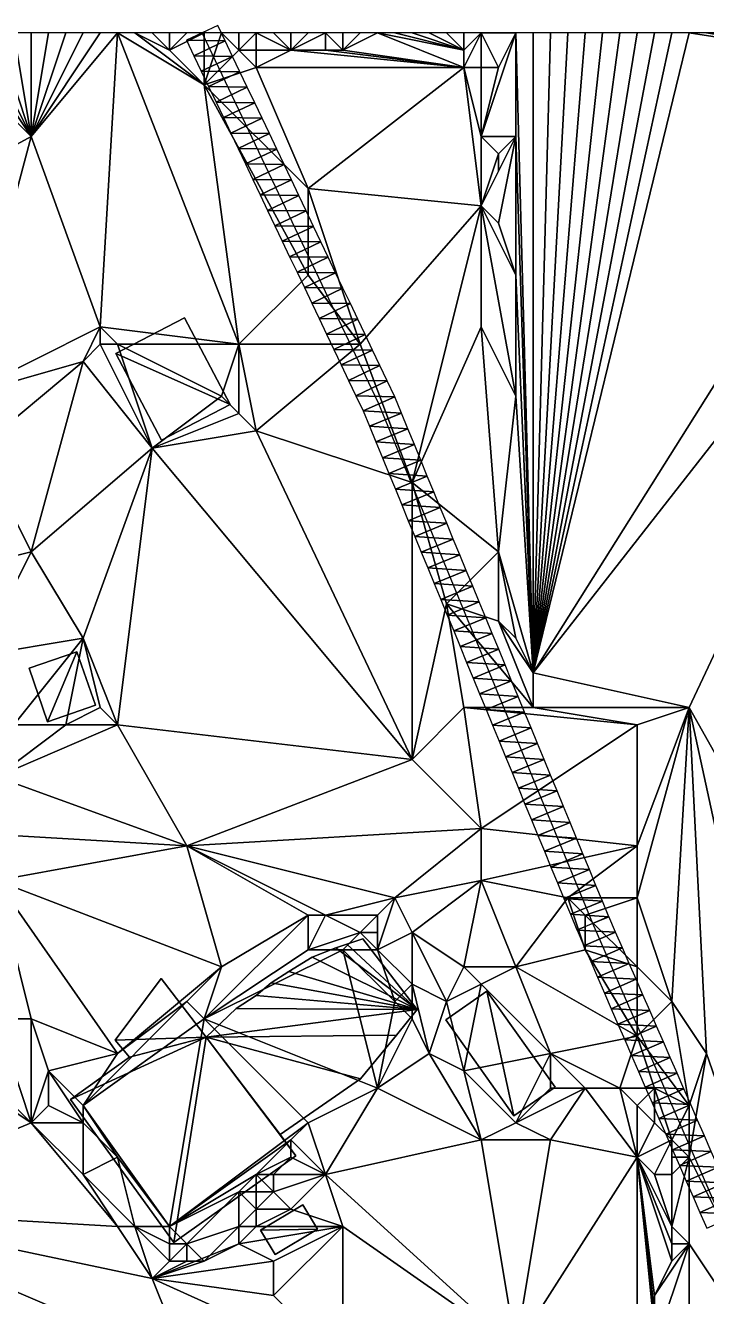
# Model space of a CAD drawing. Header units: metres. Extents: x -1103 to 901, y -902 to 905.
# Drawn here: x 553.4 to 632, y 753.9 to 900.9 of the extents above; entities that cross this region are included whole.
import ezdxf

# ---------------------------------------------------------------- set-up
doc = ezdxf.new("R2010")
doc.units = ezdxf.units.M
for name, color, linetype in [('OSM_BUILDING_FOOTPRINTS', 7, 'CONTINUOUS'), ('OSM_BUILDING_ROOFS', 1, 'CONTINUOUS'), ('OSM_BUILDING_WALLS', 8, 'CONTINUOUS'), ('OSM_ROAD_AXES', 2, 'CONTINUOUS'), ('OSM_ROAD_SURFACE', 9, 'CONTINUOUS'), ('OSM_TERRAIN', 3, 'CONTINUOUS')]:
    doc.layers.add(name, color=color, linetype=linetype)

msp = doc.modelspace()

# ---------------------------------------------------------------- linework, layer by layer
at = {"layer": 'OSM_BUILDING_FOOTPRINTS'}
for points in [[(571.74, 867.05, 5.82), (577, 857.04, 5.82), (569.07, 852.92, 5.82), (563.79, 862.93, 5.82), (571.74, 867.05, 5.82)], [(553.77, 826.56, 5.61), (559.3, 828.45, 5.61), (561.46, 822.27, 5.61), (555.91, 820.36, 5.61), (553.77, 826.56, 5.61)], [(592.32, 795.24, 2.96), (598.6, 787.09, 2.96), (596.2, 784.13, 2.96), (592.05, 779.06, 2.96), (582.78, 772.65, 2.96), (584.58, 770.18, 2.96), (570.49, 760.14, 2.96), (558.54, 776.67, 2.96), (565.38, 781.59, 2.96), (563.72, 783.54, 2.96), (569.01, 790.67, 2.96), (574.24, 783.87, 2.96), (577.68, 787.19, 2.96), (580.01, 788.71, 2.96), (581.75, 790.17, 2.96), (583.77, 791.46, 2.96), (586.46, 793.13, 2.96), (589.19, 794.22, 2.96), (590.49, 794.62, 2.96), (592.32, 795.24, 2.96)], [(601.91, 785.9, 2.31), (606.65, 789.22, 2.31), (614.52, 778.11, 2.31), (609.78, 774.79, 2.31), (601.91, 785.9, 2.31)], [(585.39, 764.49, 5.6), (587.09, 761.67, 5.6), (582.21, 758.76, 5.6), (580.5, 761.59, 5.6), (585.39, 764.49, 5.6)]]:
    msp.add_polyline3d(points, close=True, dxfattribs=at)
at = {"layer": 'OSM_BUILDING_ROOFS'}
for points in [[(577, 857.04, 15.82), (571.74, 867.05, 15.82), (563.79, 862.93, 15.82)], [(577, 857.04, 15.82), (563.79, 862.93, 15.82), (569.07, 852.92, 15.82)], [(559.3, 828.45, 15.61), (553.77, 826.56, 15.61), (555.91, 820.36, 15.61)], [(559.3, 828.45, 15.61), (555.91, 820.36, 15.61), (561.46, 822.27, 15.61)], [(598.6, 787.09, 12.96), (592.32, 795.24, 12.96), (590.49, 794.62, 12.96)], [(598.6, 787.09, 12.96), (589.19, 794.22, 12.96), (586.46, 793.13, 12.96)], [(598.6, 787.09, 12.96), (590.49, 794.62, 12.96), (589.19, 794.22, 12.96)], [(598.6, 787.09, 12.96), (586.46, 793.13, 12.96), (583.77, 791.46, 12.96)], [(574.24, 783.87, 12.96), (569.01, 790.67, 12.96), (563.72, 783.54, 12.96)], [(598.6, 787.09, 12.96), (583.77, 791.46, 12.96), (581.75, 790.17, 12.96)], [(598.6, 787.09, 12.96), (581.75, 790.17, 12.96), (580.01, 788.71, 12.96)], [(606.65, 789.22, 12.31), (601.91, 785.9, 12.31), (609.78, 774.79, 12.31)], [(606.65, 789.22, 12.31), (609.78, 774.79, 12.31), (614.52, 778.11, 12.31)], [(598.6, 787.09, 12.96), (580.01, 788.71, 12.96), (577.68, 787.19, 12.96)], [(598.6, 787.09, 12.96), (577.68, 787.19, 12.96), (574.24, 783.87, 12.96)], [(574.24, 783.87, 12.96), (596.2, 784.13, 12.96), (598.6, 787.09, 12.96)], [(574.24, 783.87, 12.96), (565.38, 781.59, 12.96), (558.54, 776.67, 12.96)], [(574.24, 783.87, 12.96), (558.54, 776.67, 12.96), (570.49, 760.14, 12.96)], [(574.24, 783.87, 12.96), (563.72, 783.54, 12.96), (565.38, 781.59, 12.96)], [(574.24, 783.87, 12.96), (570.49, 760.14, 12.96), (584.58, 770.18, 12.96)], [(574.24, 783.87, 12.96), (592.05, 779.06, 12.96), (596.2, 784.13, 12.96)], [(574.24, 783.87, 12.96), (584.58, 770.18, 12.96), (582.78, 772.65, 12.96)], [(574.24, 783.87, 12.96), (582.78, 772.65, 12.96), (592.05, 779.06, 12.96)], [(587.09, 761.67, 15.6), (585.39, 764.49, 15.6), (580.5, 761.59, 15.6)], [(587.09, 761.67, 15.6), (580.5, 761.59, 15.6), (582.21, 758.76, 15.6)]]:
    msp.add_3dface(points, dxfattribs=at)
at = {"layer": 'OSM_BUILDING_WALLS'}
for points in [[(571.74, 867.05, 5.82), (563.79, 862.93, 5.82), (563.79, 862.93, 15.82)], [(571.74, 867.05, 5.82), (563.79, 862.93, 15.82), (571.74, 867.05, 15.82)], [(577, 857.04, 5.82), (571.74, 867.05, 5.82), (571.74, 867.05, 15.82)], [(577, 857.04, 5.82), (571.74, 867.05, 15.82), (577, 857.04, 15.82)], [(563.79, 862.93, 5.82), (569.07, 852.92, 5.82), (569.07, 852.92, 15.82)], [(563.79, 862.93, 5.82), (569.07, 852.92, 15.82), (563.79, 862.93, 15.82)], [(569.07, 852.92, 5.82), (577, 857.04, 5.82), (577, 857.04, 15.82)], [(569.07, 852.92, 5.82), (577, 857.04, 15.82), (569.07, 852.92, 15.82)], [(559.3, 828.45, 5.61), (553.77, 826.56, 5.61), (553.77, 826.56, 15.61)], [(559.3, 828.45, 5.61), (553.77, 826.56, 15.61), (559.3, 828.45, 15.61)], [(561.46, 822.27, 5.61), (559.3, 828.45, 5.61), (559.3, 828.45, 15.61)], [(561.46, 822.27, 5.61), (559.3, 828.45, 15.61), (561.46, 822.27, 15.61)], [(553.77, 826.56, 5.61), (555.91, 820.36, 5.61), (555.91, 820.36, 15.61)], [(553.77, 826.56, 5.61), (555.91, 820.36, 15.61), (553.77, 826.56, 15.61)], [(555.91, 820.36, 5.61), (561.46, 822.27, 5.61), (561.46, 822.27, 15.61)], [(555.91, 820.36, 5.61), (561.46, 822.27, 15.61), (555.91, 820.36, 15.61)], [(592.32, 795.24, 2.96), (590.49, 794.62, 2.96), (590.49, 794.62, 12.96)], [(592.32, 795.24, 2.96), (590.49, 794.62, 12.96), (592.32, 795.24, 12.96)], [(598.6, 787.09, 2.96), (592.32, 795.24, 2.96), (592.32, 795.24, 12.96)], [(598.6, 787.09, 2.96), (592.32, 795.24, 12.96), (598.6, 787.09, 12.96)], [(589.19, 794.22, 2.96), (586.46, 793.13, 2.96), (586.46, 793.13, 12.96)], [(589.19, 794.22, 2.96), (586.46, 793.13, 12.96), (589.19, 794.22, 12.96)], [(590.49, 794.62, 2.96), (589.19, 794.22, 2.96), (589.19, 794.22, 12.96)], [(590.49, 794.62, 2.96), (589.19, 794.22, 12.96), (590.49, 794.62, 12.96)], [(586.46, 793.13, 2.96), (583.77, 791.46, 2.96), (583.77, 791.46, 12.96)], [(586.46, 793.13, 2.96), (583.77, 791.46, 12.96), (586.46, 793.13, 12.96)], [(569.01, 790.67, 2.96), (563.72, 783.54, 2.96), (563.72, 783.54, 12.96)], [(569.01, 790.67, 2.96), (563.72, 783.54, 12.96), (569.01, 790.67, 12.96)], [(574.24, 783.87, 2.96), (569.01, 790.67, 2.96), (569.01, 790.67, 12.96)], [(574.24, 783.87, 2.96), (569.01, 790.67, 12.96), (574.24, 783.87, 12.96)], [(583.77, 791.46, 2.96), (581.75, 790.17, 2.96), (581.75, 790.17, 12.96)], [(583.77, 791.46, 2.96), (581.75, 790.17, 12.96), (583.77, 791.46, 12.96)], [(581.75, 790.17, 2.96), (580.01, 788.71, 2.96), (580.01, 788.71, 12.96)], [(581.75, 790.17, 2.96), (580.01, 788.71, 12.96), (581.75, 790.17, 12.96)], [(606.65, 789.22, 2.31), (601.91, 785.9, 2.31), (601.91, 785.9, 12.31)], [(606.65, 789.22, 2.31), (601.91, 785.9, 12.31), (606.65, 789.22, 12.31)], [(614.52, 778.11, 2.31), (606.65, 789.22, 2.31), (606.65, 789.22, 12.31)], [(614.52, 778.11, 2.31), (606.65, 789.22, 12.31), (614.52, 778.11, 12.31)], [(580.01, 788.71, 2.96), (577.68, 787.19, 2.96), (577.68, 787.19, 12.96)], [(580.01, 788.71, 2.96), (577.68, 787.19, 12.96), (580.01, 788.71, 12.96)], [(577.68, 787.19, 2.96), (574.24, 783.87, 2.96), (574.24, 783.87, 12.96)], [(577.68, 787.19, 2.96), (574.24, 783.87, 12.96), (577.68, 787.19, 12.96)], [(596.2, 784.13, 2.96), (598.6, 787.09, 2.96), (598.6, 787.09, 12.96)], [(596.2, 784.13, 2.96), (598.6, 787.09, 12.96), (596.2, 784.13, 12.96)], [(601.91, 785.9, 2.31), (609.78, 774.79, 2.31), (609.78, 774.79, 12.31)], [(601.91, 785.9, 2.31), (609.78, 774.79, 12.31), (601.91, 785.9, 12.31)], [(563.72, 783.54, 2.96), (565.38, 781.59, 2.96), (565.38, 781.59, 12.96)], [(563.72, 783.54, 2.96), (565.38, 781.59, 12.96), (563.72, 783.54, 12.96)], [(592.05, 779.06, 2.96), (596.2, 784.13, 2.96), (596.2, 784.13, 12.96)], [(592.05, 779.06, 2.96), (596.2, 784.13, 12.96), (592.05, 779.06, 12.96)], [(565.38, 781.59, 2.96), (558.54, 776.67, 2.96), (558.54, 776.67, 12.96)], [(565.38, 781.59, 2.96), (558.54, 776.67, 12.96), (565.38, 781.59, 12.96)], [(582.78, 772.65, 2.96), (592.05, 779.06, 2.96), (592.05, 779.06, 12.96)], [(582.78, 772.65, 2.96), (592.05, 779.06, 12.96), (582.78, 772.65, 12.96)], [(609.78, 774.79, 2.31), (614.52, 778.11, 2.31), (614.52, 778.11, 12.31)], [(609.78, 774.79, 2.31), (614.52, 778.11, 12.31), (609.78, 774.79, 12.31)], [(558.54, 776.67, 2.96), (570.49, 760.14, 2.96), (570.49, 760.14, 12.96)], [(558.54, 776.67, 2.96), (570.49, 760.14, 12.96), (558.54, 776.67, 12.96)], [(584.58, 770.18, 2.96), (582.78, 772.65, 2.96), (582.78, 772.65, 12.96)], [(584.58, 770.18, 2.96), (582.78, 772.65, 12.96), (584.58, 770.18, 12.96)], [(570.49, 760.14, 2.96), (584.58, 770.18, 2.96), (584.58, 770.18, 12.96)], [(570.49, 760.14, 2.96), (584.58, 770.18, 12.96), (570.49, 760.14, 12.96)], [(585.39, 764.49, 5.6), (580.5, 761.59, 5.6), (580.5, 761.59, 15.6)], [(585.39, 764.49, 5.6), (580.5, 761.59, 15.6), (585.39, 764.49, 15.6)], [(587.09, 761.67, 5.6), (585.39, 764.49, 5.6), (585.39, 764.49, 15.6)], [(587.09, 761.67, 5.6), (585.39, 764.49, 15.6), (587.09, 761.67, 15.6)], [(580.5, 761.59, 5.6), (582.21, 758.76, 5.6), (582.21, 758.76, 15.6)], [(580.5, 761.59, 5.6), (582.21, 758.76, 15.6), (580.5, 761.59, 15.6)], [(582.21, 758.76, 5.6), (587.09, 761.67, 5.6), (587.09, 761.67, 15.6)], [(582.21, 758.76, 5.6), (587.09, 761.67, 15.6), (582.21, 758.76, 15.6)]]:
    msp.add_3dface(points, dxfattribs=at)
at = {"layer": 'OSM_ROAD_AXES'}
for points in [[(618.9, 797.04, 3.15), (594.18, 857.1, 5.48), (573.77, 900, 8.28)], [(810.31, 127.47, 9.3), (821.75, 171.88, 11.73), (829.01, 203.84, 11.84), (837.79, 248.5, 13.58), (839.26, 268.87, 5.55), (836.31, 295.27, 5.2), (827.97, 324.34, 5.37), (822.55, 337.56, 5.49), (806.64, 372.64, 6.1), (771.29, 452.37, 6.32), (762.09, 471.09, 6.11), (712.05, 582.63, 7.54), (669.36, 681.06, 4.8), (618.9, 797.04, 3.15)]]:
    msp.add_polyline3d(points, dxfattribs=at)
at = {"layer": 'OSM_ROAD_SURFACE'}
for points in [[(576.43, 899.07, 8.17), (575.58, 900.86, 8.21), (571.96, 899.14, 8.57)], [(576.43, 899.07, 8.17), (571.96, 899.14, 8.57), (572.81, 897.35, 8.45)], [(577.28, 897.28, 7.93), (576.43, 899.07, 8.17), (572.81, 897.35, 8.45)], [(577.28, 897.28, 7.93), (572.81, 897.35, 8.45), (573.66, 895.57, 8.28)], [(578.13, 895.5, 8.11), (577.28, 897.28, 7.93), (573.66, 895.57, 8.28)], [(578.13, 895.5, 8.11), (573.66, 895.57, 8.28), (574.51, 893.78, 8.17)], [(578.98, 893.71, 8.04), (578.13, 895.5, 8.11), (574.51, 893.78, 8.17)], [(578.98, 893.71, 8.04), (574.51, 893.78, 8.17), (575.37, 891.99, 8.07)], [(579.83, 891.92, 7.94), (578.98, 893.71, 8.04), (575.37, 891.99, 8.07)], [(579.83, 891.92, 7.94), (575.37, 891.99, 8.07), (576.22, 890.2, 7.96)], [(580.68, 890.13, 7.85), (579.83, 891.92, 7.94), (576.22, 890.2, 7.96)], [(580.68, 890.13, 7.85), (576.22, 890.2, 7.96), (577.07, 888.42, 7.84)], [(581.53, 888.35, 7.76), (580.68, 890.13, 7.85), (577.07, 888.42, 7.84)], [(581.53, 888.35, 7.76), (577.07, 888.42, 7.84), (577.92, 886.63, 7.74)], [(582.38, 886.56, 7.66), (581.53, 888.35, 7.76), (577.92, 886.63, 7.74)], [(582.38, 886.56, 7.66), (577.92, 886.63, 7.74), (578.77, 884.84, 7.64)], [(583.23, 884.77, 7.57), (582.38, 886.56, 7.66), (578.77, 884.84, 7.64)], [(583.23, 884.77, 7.57), (578.77, 884.84, 7.64), (579.62, 883.05, 7.54)], [(584.08, 882.99, 7.46), (583.23, 884.77, 7.57), (579.62, 883.05, 7.54)], [(584.08, 882.99, 7.46), (579.62, 883.05, 7.54), (580.47, 881.27, 7.44)], [(584.93, 881.2, 7.35), (584.08, 882.99, 7.46), (580.47, 881.27, 7.44)], [(584.93, 881.2, 7.35), (580.47, 881.27, 7.44), (581.32, 879.48, 7.34)], [(585.78, 879.41, 7.24), (584.93, 881.2, 7.35), (581.32, 879.48, 7.34)], [(585.78, 879.41, 7.24), (581.32, 879.48, 7.34), (582.17, 877.69, 7.24)], [(586.63, 877.62, 7.1), (585.78, 879.41, 7.24), (582.17, 877.69, 7.24)], [(586.63, 877.62, 7.1), (582.17, 877.69, 7.24), (583.02, 875.9, 7.13)], [(587.48, 875.84, 6.96), (586.63, 877.62, 7.1), (583.02, 875.9, 7.13)], [(587.48, 875.84, 6.96), (583.02, 875.9, 7.13), (583.87, 874.12, 7.03)], [(588.33, 874.05, 6.82), (587.48, 875.84, 6.96), (583.87, 874.12, 7.03)], [(588.33, 874.05, 6.82), (583.87, 874.12, 7.03), (584.72, 872.33, 6.93)], [(589.18, 872.26, 6.68), (588.33, 874.05, 6.82), (584.72, 872.33, 6.93)], [(589.18, 872.26, 6.68), (584.72, 872.33, 6.93), (585.57, 870.54, 6.83)], [(590.03, 870.47, 6.53), (589.18, 872.26, 6.68), (585.57, 870.54, 6.83)], [(590.03, 870.47, 6.53), (585.57, 870.54, 6.83), (586.42, 868.75, 6.71)], [(590.88, 868.69, 6.38), (590.03, 870.47, 6.53), (586.42, 868.75, 6.71)], [(590.88, 868.69, 6.38), (586.42, 868.75, 6.71), (587.27, 866.97, 6.59)], [(591.73, 866.9, 6.24), (590.88, 868.69, 6.38), (587.27, 866.97, 6.59)], [(591.73, 866.9, 6.24), (587.27, 866.97, 6.59), (588.12, 865.18, 6.47)], [(592.58, 865.11, 6.09), (591.73, 866.9, 6.24), (588.12, 865.18, 6.47)], [(592.58, 865.11, 6.09), (588.12, 865.18, 6.47), (588.97, 863.39, 6.34)], [(593.43, 863.32, 5.93), (592.58, 865.11, 6.09), (588.97, 863.39, 6.34)], [(593.43, 863.32, 5.93), (588.97, 863.39, 6.34), (589.82, 861.61, 6.17)], [(594.28, 861.54, 5.76), (593.43, 863.32, 5.93), (589.82, 861.61, 6.17)], [(594.28, 861.54, 5.76), (589.82, 861.61, 6.17), (590.67, 859.82, 6)], [(595.14, 859.75, 5.6), (594.28, 861.54, 5.76), (590.67, 859.82, 6)], [(595.14, 859.75, 5.6), (590.67, 859.82, 6), (591.52, 858.03, 5.84)], [(596.01, 857.91, 5.43), (595.14, 859.75, 5.6), (591.52, 858.03, 5.84)], [(596.01, 857.91, 5.43), (591.52, 858.03, 5.84), (592.35, 856.29, 5.67)], [(596.78, 856.04, 5.27), (596.01, 857.91, 5.43), (592.35, 856.29, 5.67)], [(596.78, 856.04, 5.27), (592.35, 856.29, 5.67), (593.08, 854.52, 5.52)], [(597.53, 854.22, 5.11), (596.78, 856.04, 5.27), (593.08, 854.52, 5.52)], [(597.53, 854.22, 5.11), (593.08, 854.52, 5.52), (593.83, 852.7, 5.36)], [(598.28, 852.4, 4.95), (597.53, 854.22, 5.11), (593.83, 852.7, 5.36)], [(598.28, 852.4, 4.95), (593.83, 852.7, 5.36), (594.58, 850.88, 5.2)], [(599.03, 850.58, 4.81), (598.28, 852.4, 4.95), (594.58, 850.88, 5.2)], [(599.03, 850.58, 4.81), (594.58, 850.88, 5.2), (595.33, 849.06, 5.04)], [(599.77, 848.76, 4.68), (599.03, 850.58, 4.81), (595.33, 849.06, 5.04)], [(599.77, 848.76, 4.68), (595.33, 849.06, 5.04), (596.08, 847.24, 4.87)], [(600.52, 846.94, 4.55), (599.77, 848.76, 4.68), (596.08, 847.24, 4.87)], [(600.52, 846.94, 4.55), (596.08, 847.24, 4.87), (596.82, 845.42, 4.7)], [(601.27, 845.12, 4.41), (600.52, 846.94, 4.55), (596.82, 845.42, 4.7)], [(601.27, 845.12, 4.41), (596.82, 845.42, 4.7), (597.57, 843.6, 4.52)], [(602.02, 843.3, 4.22), (601.27, 845.12, 4.41), (597.57, 843.6, 4.52)], [(602.02, 843.3, 4.22), (597.57, 843.6, 4.52), (598.32, 841.78, 4.33)], [(602.77, 841.48, 4.04), (602.02, 843.3, 4.22), (598.32, 841.78, 4.33)], [(602.77, 841.48, 4.04), (598.32, 841.78, 4.33), (599.07, 839.96, 4.12)], [(603.52, 839.66, 3.85), (602.77, 841.48, 4.04), (599.07, 839.96, 4.12)], [(603.52, 839.66, 3.85), (599.07, 839.96, 4.12), (599.82, 838.14, 3.9)], [(604.27, 837.84, 3.67), (603.52, 839.66, 3.85), (599.82, 838.14, 3.9)], [(604.27, 837.84, 3.67), (599.82, 838.14, 3.9), (600.57, 836.32, 3.68)], [(605.02, 836.02, 3.51), (604.27, 837.84, 3.67), (600.57, 836.32, 3.68)], [(605.02, 836.02, 3.51), (600.57, 836.32, 3.68), (601.32, 834.5, 3.47)], [(605.77, 834.2, 3.38), (605.02, 836.02, 3.51), (601.32, 834.5, 3.47)], [(605.77, 834.2, 3.38), (601.32, 834.5, 3.47), (602.07, 832.68, 3.25)], [(606.51, 832.38, 3.25), (605.77, 834.2, 3.38), (602.07, 832.68, 3.25)], [(606.51, 832.38, 3.25), (602.07, 832.68, 3.25), (602.82, 830.86, 3.09)], [(607.26, 830.56, 3.09), (606.51, 832.38, 3.25), (602.82, 830.86, 3.09)], [(607.26, 830.56, 3.09), (602.82, 830.86, 3.09), (603.57, 829.04, 2.94)], [(608.01, 828.74, 2.93), (607.26, 830.56, 3.09), (603.57, 829.04, 2.94)], [(608.01, 828.74, 2.93), (603.57, 829.04, 2.94), (604.31, 827.22, 2.8)], [(608.76, 826.92, 2.77), (608.01, 828.74, 2.93), (604.31, 827.22, 2.8)], [(608.76, 826.92, 2.77), (604.31, 827.22, 2.8), (605.06, 825.4, 2.65)], [(609.51, 825.1, 2.61), (608.76, 826.92, 2.77), (605.06, 825.4, 2.65)], [(609.51, 825.1, 2.61), (605.06, 825.4, 2.65), (605.81, 823.58, 2.51)], [(610.26, 823.28, 2.46), (609.51, 825.1, 2.61), (605.81, 823.58, 2.51)], [(610.26, 823.28, 2.46), (605.81, 823.58, 2.51), (606.56, 821.76, 2.35)], [(611.01, 821.46, 2.29), (610.26, 823.28, 2.46), (606.56, 821.76, 2.35)], [(611.01, 821.46, 2.29), (606.56, 821.76, 2.35), (607.31, 819.94, 2.31)], [(611.76, 819.64, 2.23), (611.01, 821.46, 2.29), (607.31, 819.94, 2.31)], [(611.76, 819.64, 2.23), (607.31, 819.94, 2.31), (608.06, 818.12, 2.26)], [(612.51, 817.82, 2.19), (611.76, 819.64, 2.23), (608.06, 818.12, 2.26)], [(612.51, 817.82, 2.19), (608.06, 818.12, 2.26), (608.81, 816.3, 2.22)], [(613.26, 816, 2.14), (612.51, 817.82, 2.19), (608.81, 816.3, 2.22)], [(613.26, 816, 2.14), (608.81, 816.3, 2.22), (609.56, 814.48, 2.17)], [(614, 814.18, 2.1), (613.26, 816, 2.14), (609.56, 814.48, 2.17)], [(614, 814.18, 2.1), (609.56, 814.48, 2.17), (610.31, 812.66, 2.13)], [(614.75, 812.36, 2.08), (614, 814.18, 2.1), (610.31, 812.66, 2.13)], [(614.75, 812.36, 2.08), (610.31, 812.66, 2.13), (611.05, 810.84, 2.09)], [(615.5, 810.54, 2.09), (614.75, 812.36, 2.08), (611.05, 810.84, 2.09)], [(615.5, 810.54, 2.09), (611.05, 810.84, 2.09), (611.8, 809.02, 2.1)], [(616.25, 808.72, 2.1), (615.5, 810.54, 2.09), (611.8, 809.02, 2.1)], [(616.25, 808.72, 2.1), (611.8, 809.02, 2.1), (612.55, 807.2, 2.11)], [(617, 806.9, 2.1), (616.25, 808.72, 2.1), (612.55, 807.2, 2.11)], [(617, 806.9, 2.1), (612.55, 807.2, 2.11), (613.3, 805.38, 2.19)], [(617.75, 805.08, 2.18), (617, 806.9, 2.1), (613.3, 805.38, 2.19)], [(617.75, 805.08, 2.18), (613.3, 805.38, 2.19), (614.05, 803.56, 2.27)], [(618.5, 803.26, 2.26), (617.75, 805.08, 2.18), (614.05, 803.56, 2.27)], [(618.5, 803.26, 2.26), (614.05, 803.56, 2.27), (614.8, 801.74, 2.35)], [(619.25, 801.44, 2.37), (618.5, 803.26, 2.26), (614.8, 801.74, 2.35)], [(619.25, 801.44, 2.37), (614.8, 801.74, 2.35), (615.55, 799.92, 2.45)], [(620, 799.62, 2.62), (619.25, 801.44, 2.37), (615.55, 799.92, 2.45)], [(620, 799.62, 2.62), (615.55, 799.92, 2.45), (616.3, 798.1, 2.69)], [(620.75, 797.8, 3), (620, 799.62, 2.62), (616.3, 798.1, 2.69)], [(620.75, 797.8, 3), (616.3, 798.1, 2.69), (617.05, 796.28, 2.94)], [(621.52, 796.03, 3.16), (620.73, 797.84, 3), (617.06, 796.24, 2.95)], [(621.52, 796.03, 3.16), (617.06, 796.24, 2.95), (617.85, 794.43, 3.2)], [(622.31, 794.21, 3.33), (621.52, 796.03, 3.16), (617.85, 794.43, 3.2)], [(622.31, 794.21, 3.33), (617.85, 794.43, 3.2), (618.64, 792.62, 3.41)], [(623.1, 792.4, 3.45), (622.31, 794.21, 3.33), (618.64, 792.62, 3.41)], [(623.1, 792.4, 3.45), (618.64, 792.62, 3.41), (619.43, 790.81, 3.6)], [(623.88, 790.59, 3.64), (623.1, 792.4, 3.45), (619.43, 790.81, 3.6)], [(623.88, 790.59, 3.64), (619.43, 790.81, 3.6), (620.22, 788.99, 3.8)], [(624.67, 788.78, 3.82), (623.88, 790.59, 3.64), (620.22, 788.99, 3.8)], [(624.67, 788.78, 3.82), (620.22, 788.99, 3.8), (621, 787.18, 3.99)], [(625.46, 786.97, 4), (624.67, 788.78, 3.82), (621, 787.18, 3.99)], [(625.46, 786.97, 4), (621, 787.18, 3.99), (621.79, 785.37, 4.18)], [(626.25, 785.15, 4.12), (625.46, 786.97, 4), (621.79, 785.37, 4.18)], [(626.25, 785.15, 4.12), (621.79, 785.37, 4.18), (622.58, 783.56, 4.4)], [(627.04, 783.34, 4.17), (626.25, 785.15, 4.12), (622.58, 783.56, 4.4)], [(627.04, 783.34, 4.17), (622.58, 783.56, 4.4), (623.37, 781.75, 4.65)], [(627.83, 781.53, 4.22), (627.04, 783.34, 4.17), (623.37, 781.75, 4.65)], [(627.83, 781.53, 4.22), (623.37, 781.75, 4.65), (624.16, 779.93, 4.64)], [(628.61, 779.72, 4.27), (627.83, 781.53, 4.22), (624.16, 779.93, 4.64)], [(628.61, 779.72, 4.27), (624.16, 779.93, 4.64), (624.95, 778.12, 4.64)], [(629.4, 777.9, 4.32), (628.61, 779.72, 4.27), (624.95, 778.12, 4.64)], [(629.4, 777.9, 4.32), (624.95, 778.12, 4.64), (625.74, 776.31, 4.59)], [(630.19, 776.09, 4.31), (629.4, 777.9, 4.32), (625.74, 776.31, 4.59)], [(630.19, 776.09, 4.31), (625.74, 776.31, 4.59), (626.52, 774.5, 4.47)], [(630.98, 774.28, 4.02), (630.19, 776.09, 4.31), (626.52, 774.5, 4.47)], [(630.98, 774.28, 4.02), (626.52, 774.5, 4.47), (627.31, 772.68, 4.36)], [(631.77, 772.47, 4.02), (630.98, 774.28, 4.02), (627.31, 772.68, 4.36)], [(631.77, 772.47, 4.02), (627.31, 772.68, 4.36), (628.1, 770.87, 4.26)], [(632.56, 770.66, 4.03), (631.77, 772.47, 4.02), (628.1, 770.87, 4.26)], [(632.56, 770.66, 4.03), (628.1, 770.87, 4.26), (628.89, 769.06, 4.33)], [(633.35, 768.84, 4.03), (632.56, 770.66, 4.03), (628.89, 769.06, 4.33)], [(633.35, 768.84, 4.03), (628.89, 769.06, 4.33), (629.68, 767.25, 4.36)], [(634.13, 767.03, 4.03), (633.35, 768.84, 4.03), (629.68, 767.25, 4.36)], [(634.13, 767.03, 4.03), (629.68, 767.25, 4.36), (630.47, 765.44, 4.19)], [(634.92, 765.22, 4.03), (634.13, 767.03, 4.03), (630.47, 765.44, 4.19)], [(634.92, 765.22, 4.03), (630.47, 765.44, 4.19), (631.25, 763.62, 4.19)], [(635.71, 763.41, 4.04), (634.92, 765.22, 4.03), (631.25, 763.62, 4.19)], [(635.71, 763.41, 4.04), (631.25, 763.62, 4.19), (632.04, 761.81, 4.19)]]:
    msp.add_3dface(points, dxfattribs=at)
at = {"layer": 'OSM_TERRAIN'}
for points in [[(544, 898, 11.3), (554, 888, 11.07), (546, 900, 11.25)], [(546, 900, 11.25), (554, 888, 11.07), (548, 900, 11.24)], [(554, 888, 11.07), (550, 900, 11.24), (548, 900, 11.24)], [(554, 888, 11.07), (552, 900, 11.24), (550, 900, 11.24)], [(554, 888, 11.07), (554, 900, 11.04), (552, 900, 11.24)], [(562, 866, 9), (564, 900, 9.74), (554, 888, 11.07)], [(564, 900, 9.74), (562, 900, 9.94), (554, 888, 11.07)], [(562, 900, 9.94), (560, 900, 10.15), (554, 888, 11.07)], [(554, 900, 11.04), (554, 888, 11.07), (556, 900, 10.61)], [(554, 888, 11.07), (558, 900, 10.36), (556, 900, 10.61)], [(554, 888, 11.07), (560, 900, 10.15), (558, 900, 10.36)], [(562, 866, 9), (578, 864, 7.37), (564, 900, 9.74)], [(578, 864, 7.37), (574, 894, 8.15), (564, 900, 9.74)], [(564, 900, 9.74), (574, 894, 8.15), (566, 900, 9.53)], [(566, 900, 9.53), (574, 894, 8.15), (570, 898, 8.84)], [(566, 900, 9.53), (570, 898, 8.84), (568, 900, 9.32)], [(570, 898, 8.84), (570, 900, 8.66), (568, 900, 9.32)], [(570, 898, 8.84), (574, 894, 8.15), (574, 900, 8.28)], [(570, 898, 8.84), (574, 900, 8.28), (572, 900, 8.28)], [(570, 898, 8.84), (572, 900, 8.28), (570, 900, 8.66)], [(574, 900, 8.28), (574, 894, 8.15), (576, 900, 8.24)], [(574, 894, 8.15), (578, 898, 7.83), (576, 900, 8.24)], [(578, 898, 7.83), (578, 900, 6.65), (576, 900, 8.24)], [(578, 898, 7.83), (580, 898, 7.08), (580, 900, 5.52)], [(578, 898, 7.83), (580, 900, 5.52), (578, 900, 6.65)], [(580, 898, 7.08), (584, 898, 6.66), (580, 900, 5.52)], [(584, 898, 6.66), (582, 900, 5.4), (580, 900, 5.52)], [(584, 898, 6.66), (584, 900, 5.29), (582, 900, 5.4)], [(584, 898, 6.66), (586, 900, 5.17), (584, 900, 5.29)], [(584, 898, 6.66), (588, 898, 6.35), (588, 900, 5.06)], [(584, 898, 6.66), (588, 900, 5.06), (586, 900, 5.17)], [(588, 898, 6.35), (590, 898, 6.2), (588, 900, 5.06)], [(590, 898, 6.2), (590, 900, 4.95), (588, 900, 5.06)], [(604, 896, 6.14), (594, 900, 4.76), (590, 898, 6.2)], [(590, 898, 6.2), (594, 900, 4.76), (592, 900, 4.85)], [(590, 898, 6.2), (592, 900, 4.85), (590, 900, 4.95)], [(604, 896, 6.14), (604, 898, 5.26), (594, 900, 4.76)], [(594, 900, 4.76), (604, 898, 5.26), (596, 900, 4.67)], [(604, 898, 5.26), (598, 900, 4.47), (596, 900, 4.67)], [(604, 898, 5.26), (600, 900, 4.26), (598, 900, 4.47)], [(604, 898, 5.26), (602, 900, 4.11), (600, 900, 4.26)], [(604, 898, 5.26), (604, 900, 4.02), (602, 900, 4.11)], [(604, 896, 6.14), (606, 896, 5.9), (606, 900, 3.9)], [(604, 896, 6.14), (606, 900, 3.9), (604, 898, 5.26)], [(604, 898, 5.26), (606, 900, 3.9), (604, 900, 4.02)], [(606, 888, 5.9), (610, 888, 3.43), (610, 900, 3.08)], [(606, 888, 5.9), (610, 900, 3.08), (608, 896, 4.62)], [(606, 896, 5.9), (608, 896, 4.62), (606, 900, 3.9)], [(608, 896, 4.62), (610, 900, 3.08), (606, 900, 3.9)], [(606, 900, 3.9), (610, 900, 3.08), (608, 900, 3.49)], [(610, 888, 3.43), (612, 826, 3.73), (610, 900, 3.08)], [(610, 900, 3.08), (612, 826, 3.73), (612, 900, 2.92)], [(616, 900, 2.77), (612, 826, 3.73), (618, 900, 2.69)], [(612, 826, 3.73), (656, 896, 1.39), (630, 900, 2.24)], [(612, 826, 3.73), (614, 900, 2.84), (612, 900, 2.92)], [(612, 826, 3.73), (616, 900, 2.77), (614, 900, 2.84)], [(618, 900, 2.69), (612, 826, 3.73), (620, 900, 2.62)], [(612, 826, 3.73), (622, 900, 2.54), (620, 900, 2.62)], [(612, 826, 3.73), (624, 900, 2.46), (622, 900, 2.54)], [(612, 826, 3.73), (626, 900, 2.39), (624, 900, 2.46)], [(612, 826, 3.73), (630, 900, 2.24), (628, 900, 2.32)], [(612, 826, 3.73), (628, 900, 2.32), (626, 900, 2.39)], [(656, 896, 1.39), (632, 900, 2.17), (630, 900, 2.24)], [(656, 896, 1.39), (634, 900, 2.1), (632, 900, 2.17)], [(532, 876, 12.04), (554, 888, 11.07), (544, 898, 11.3)], [(574, 894, 8.15), (580, 896, 8.04), (578, 898, 7.83)], [(580, 896, 8.04), (580, 898, 7.08), (578, 898, 7.83)], [(580, 896, 8.04), (584, 898, 6.66), (580, 898, 7.08)], [(580, 896, 8.04), (604, 896, 6.14), (584, 898, 6.66)], [(604, 896, 6.14), (588, 898, 6.35), (584, 898, 6.66)], [(604, 896, 6.14), (590, 898, 6.2), (588, 898, 6.35)], [(574, 894, 8.15), (586, 882, 7.33), (580, 896, 8.04)], [(586, 882, 7.33), (604, 896, 6.14), (580, 896, 8.04)], [(586, 882, 7.33), (606, 880, 5.84), (604, 896, 6.14)], [(606, 880, 5.84), (606, 888, 5.9), (604, 896, 6.14)], [(606, 888, 5.9), (606, 896, 5.9), (604, 896, 6.14)], [(606, 888, 5.9), (608, 896, 4.62), (606, 896, 5.9)], [(662, 890, 1.26), (656, 896, 1.39), (612, 826, 3.73)], [(578, 864, 7.37), (586, 872, 6.76), (574, 894, 8.15)], [(574, 894, 8.15), (586, 872, 6.76), (586, 882, 7.33)], [(630, 822, 3.2), (662, 890, 1.26), (612, 826, 3.73)], [(662, 890, 1.26), (630, 822, 3.2), (666, 758, 2.79)], [(532, 876, 12.04), (546, 858, 10.54), (554, 888, 11.07)], [(546, 858, 10.54), (562, 866, 9), (554, 888, 11.07)], [(606, 880, 5.84), (608, 878, 4.66), (610, 888, 3.43)], [(606, 880, 5.84), (610, 888, 3.43), (608, 884, 4.69)], [(606, 880, 5.84), (608, 886, 4.68), (606, 888, 5.9)], [(608, 886, 4.68), (610, 888, 3.43), (606, 888, 5.9)], [(608, 878, 4.66), (610, 872, 3.56), (610, 888, 3.43)], [(608, 884, 4.69), (610, 888, 3.43), (608, 886, 4.68)], [(610, 872, 3.56), (612, 826, 3.73), (610, 888, 3.43)], [(608, 884, 4.69), (608, 886, 4.68), (606, 880, 5.84)], [(586, 872, 6.76), (592, 864, 6.02), (586, 882, 7.33)], [(592, 864, 6.02), (606, 880, 5.84), (586, 882, 7.33)], [(592, 864, 6.02), (598, 848, 4.68), (606, 880, 5.84)], [(598, 848, 4.68), (606, 866, 5.2), (606, 880, 5.84)], [(606, 866, 5.2), (610, 858, 3.64), (606, 880, 5.84)], [(610, 858, 3.64), (610, 872, 3.56), (606, 880, 5.84)], [(610, 872, 3.56), (608, 878, 4.66), (606, 880, 5.84)], [(592, 864, 6.02), (586, 872, 6.76), (578, 864, 7.37)], [(610, 858, 3.64), (612, 826, 3.73), (610, 872, 3.56)], [(560, 862, 9.22), (562, 866, 9), (546, 858, 10.54)], [(560, 862, 9.22), (562, 864, 8.56), (562, 866, 9)], [(562, 864, 8.56), (564, 864, 8.18), (562, 866, 9)], [(564, 864, 8.18), (578, 864, 7.37), (562, 866, 9)], [(608, 840, 3.78), (606, 866, 5.2), (598, 848, 4.68)], [(608, 840, 3.78), (610, 858, 3.64), (606, 866, 5.2)], [(560, 862, 9.22), (568, 852, 7.99), (562, 864, 8.56)], [(568, 852, 7.99), (564, 864, 8.18), (562, 864, 8.56)], [(568, 852, 7.99), (576, 858, 8), (564, 864, 8.18)], [(564, 864, 8.18), (576, 858, 8), (578, 864, 7.37)], [(578, 856, 7.66), (578, 864, 7.37), (576, 858, 8)], [(578, 856, 7.66), (580, 854, 6.72), (578, 864, 7.37)], [(580, 854, 6.72), (592, 864, 6.02), (578, 864, 7.37)], [(598, 848, 4.68), (592, 864, 6.02), (580, 854, 6.72)], [(548, 852, 10.39), (560, 862, 9.22), (546, 858, 10.54)], [(554, 840, 9.73), (560, 862, 9.22), (548, 852, 10.39)], [(554, 840, 9.73), (568, 852, 7.99), (560, 862, 9.22)], [(568, 852, 7.99), (578, 856, 7.66), (576, 858, 8)], [(612, 826, 3.73), (610, 858, 3.64), (608, 840, 3.78)], [(568, 852, 7.99), (580, 854, 6.72), (578, 856, 7.66)], [(598, 816, 2.89), (580, 854, 6.72), (568, 852, 7.99)], [(598, 816, 2.89), (598, 848, 4.68), (580, 854, 6.72)], [(546, 838, 9.79), (554, 840, 9.73), (548, 852, 10.39)], [(560, 830, 7.73), (568, 852, 7.99), (554, 840, 9.73)], [(564, 820, 6.61), (568, 852, 7.99), (560, 830, 7.73)], [(564, 820, 6.61), (598, 816, 2.89), (568, 852, 7.99)], [(598, 816, 2.89), (602, 834, 3.28), (598, 848, 4.68)], [(602, 834, 3.28), (608, 840, 3.78), (598, 848, 4.68)], [(548, 828, 8.8), (554, 840, 9.73), (546, 838, 9.79)], [(548, 828, 8.8), (560, 830, 7.73), (554, 840, 9.73)], [(608, 832, 3.19), (608, 840, 3.78), (602, 834, 3.28)], [(608, 832, 3.19), (610, 830, 3.57), (608, 840, 3.78)], [(610, 830, 3.57), (612, 826, 3.73), (608, 840, 3.78)], [(598, 816, 2.89), (604, 822, 2.34), (602, 834, 3.28)], [(604, 822, 2.34), (612, 822, 2.3), (602, 834, 3.28)], [(612, 822, 2.3), (608, 832, 3.19), (602, 834, 3.28)], [(612, 822, 2.3), (612, 826, 3.73), (608, 832, 3.19)], [(608, 832, 3.19), (612, 826, 3.73), (610, 830, 3.57)], [(552, 820, 7.75), (560, 830, 7.73), (548, 828, 8.8)], [(552, 820, 7.75), (558, 820, 7.54), (560, 830, 7.73)], [(558, 820, 7.54), (562, 822, 7.58), (560, 830, 7.73)], [(562, 822, 7.58), (564, 820, 6.61), (560, 830, 7.73)], [(612, 822, 2.3), (630, 822, 3.2), (612, 826, 3.73)], [(558, 820, 7.54), (564, 820, 6.61), (562, 822, 7.58)], [(606, 808, 2.06), (604, 822, 2.34), (598, 816, 2.89)], [(606, 808, 2.06), (624, 820, 2), (604, 822, 2.34)], [(604, 822, 2.34), (624, 820, 2), (612, 822, 2.3)], [(612, 822, 2.3), (624, 820, 2), (630, 822, 3.2)], [(628, 788, 3.78), (630, 822, 3.2), (624, 800, 2.49)], [(624, 800, 2.49), (630, 822, 3.2), (624, 806, 2.05)], [(624, 806, 2.05), (630, 822, 3.2), (624, 820, 2)], [(628, 788, 3.78), (632, 782, 3.75), (630, 822, 3.2)], [(650, 730, 4.06), (630, 822, 3.2), (632, 782, 3.75)], [(650, 730, 4.06), (666, 758, 2.79), (630, 822, 3.2)], [(550, 814, 7.18), (572, 806, 4.22), (564, 820, 6.61)], [(550, 814, 7.18), (564, 820, 6.61), (558, 820, 7.54)], [(550, 814, 7.18), (558, 820, 7.54), (552, 820, 7.75)], [(598, 816, 2.89), (564, 820, 6.61), (572, 806, 4.22)], [(624, 806, 2.05), (624, 820, 2), (606, 808, 2.06)], [(572, 806, 4.22), (606, 808, 2.06), (598, 816, 2.89)], [(538, 808, 7.75), (572, 806, 4.22), (550, 814, 7.18)], [(550, 802, 6.27), (572, 806, 4.22), (538, 808, 7.75)], [(596, 800, 3.03), (606, 808, 2.06), (572, 806, 4.22)], [(596, 800, 3.03), (606, 802, 2.32), (606, 808, 2.06)], [(606, 808, 2.06), (606, 802, 2.32), (624, 806, 2.05)], [(550, 802, 6.27), (576, 792, 4.44), (572, 806, 4.22)], [(576, 792, 4.44), (586, 798, 3.59), (572, 806, 4.22)], [(586, 798, 3.59), (588, 798, 3.51), (572, 806, 4.22)], [(588, 798, 3.51), (596, 800, 3.03), (572, 806, 4.22)], [(606, 802, 2.32), (616, 800, 2.38), (624, 806, 2.05)], [(616, 800, 2.38), (624, 800, 2.49), (624, 806, 2.05)], [(550, 786, 6.82), (554, 786, 6.08), (550, 802, 6.27)], [(554, 786, 6.08), (564, 782, 5.37), (550, 802, 6.27)], [(564, 782, 5.37), (576, 792, 4.44), (550, 802, 6.27)], [(598, 796, 3.22), (606, 802, 2.32), (596, 800, 3.03)], [(604, 792, 3.44), (606, 802, 2.32), (598, 796, 3.22)], [(606, 802, 2.32), (604, 792, 3.44), (610, 792, 3.34)], [(616, 800, 2.38), (606, 802, 2.32), (610, 792, 3.34)], [(594, 798, 3.62), (596, 800, 3.03), (588, 798, 3.51)], [(594, 794, 5.01), (596, 800, 3.03), (594, 798, 3.62)], [(594, 794, 5.01), (598, 796, 3.22), (596, 800, 3.03)], [(610, 792, 3.34), (618, 794, 3.21), (616, 800, 2.38)], [(618, 794, 3.21), (618, 798, 3.1), (616, 800, 2.38)], [(618, 798, 3.1), (624, 800, 2.49), (616, 800, 2.38)], [(618, 798, 3.1), (624, 792, 3.44), (624, 800, 2.49)], [(624, 792, 3.44), (628, 788, 3.78), (624, 800, 2.49)], [(574, 786, 5.17), (586, 798, 3.59), (576, 792, 4.44)], [(574, 786, 5.17), (586, 794, 4.9), (586, 798, 3.59)], [(586, 794, 4.9), (588, 798, 3.51), (586, 798, 3.59)], [(586, 794, 4.9), (592, 796, 4.88), (588, 798, 3.51)], [(592, 796, 4.88), (594, 798, 3.62), (588, 798, 3.51)], [(592, 796, 4.88), (594, 796, 4.41), (594, 798, 3.62)], [(594, 796, 4.41), (594, 794, 5.01), (594, 798, 3.62)], [(618, 794, 3.21), (624, 792, 3.44), (618, 798, 3.1)], [(590, 794, 5.26), (592, 796, 4.88), (586, 794, 4.9)], [(590, 794, 5.26), (594, 794, 5.01), (592, 796, 4.88)], [(594, 794, 5.01), (594, 796, 4.41), (592, 796, 4.88)], [(598, 790, 4.75), (598, 796, 3.22), (594, 794, 5.01)], [(598, 790, 4.75), (602, 788, 4.28), (598, 796, 3.22)], [(598, 796, 3.22), (602, 788, 4.28), (604, 792, 3.44)], [(594, 778, 5.25), (590, 794, 5.26), (574, 786, 5.17)], [(574, 786, 5.17), (590, 794, 5.26), (586, 794, 4.9)], [(594, 778, 5.25), (596, 788, 5.26), (590, 794, 5.26)], [(596, 788, 5.26), (594, 794, 5.01), (590, 794, 5.26)], [(596, 788, 5.26), (598, 790, 4.75), (594, 794, 5.01)], [(610, 792, 3.34), (624, 784, 4.29), (618, 794, 3.21)], [(624, 784, 4.29), (624, 792, 3.44), (618, 794, 3.21)], [(564, 782, 5.37), (572, 788, 5.19), (576, 792, 4.44)], [(572, 788, 5.19), (574, 786, 5.17), (576, 792, 4.44)], [(602, 788, 4.28), (606, 790, 4.25), (604, 792, 3.44)], [(606, 790, 4.25), (610, 792, 3.34), (604, 792, 3.44)], [(606, 790, 4.25), (614, 782, 4.54), (610, 792, 3.34)], [(614, 782, 4.54), (624, 784, 4.29), (610, 792, 3.34)], [(624, 784, 4.29), (628, 788, 3.78), (624, 792, 3.44)], [(598, 786, 5.18), (598, 790, 4.75), (596, 788, 5.26)], [(598, 786, 5.18), (600, 782, 4.59), (598, 790, 4.75)], [(600, 782, 4.59), (602, 788, 4.28), (598, 790, 4.75)], [(604, 780, 4.67), (606, 790, 4.25), (602, 788, 4.28)], [(604, 780, 4.67), (614, 782, 4.54), (606, 790, 4.25)], [(560, 776, 5.26), (574, 786, 5.17), (572, 788, 5.19)], [(564, 782, 5.37), (560, 776, 5.26), (572, 788, 5.19)], [(594, 778, 5.25), (598, 786, 5.18), (596, 788, 5.26)], [(600, 782, 4.59), (604, 780, 4.67), (602, 788, 4.28)], [(630, 776, 4.34), (628, 788, 3.78), (624, 784, 4.29)], [(630, 776, 4.34), (632, 782, 3.75), (628, 788, 3.78)], [(546, 782, 6.91), (554, 774, 7.17), (550, 786, 6.82)], [(554, 774, 7.17), (554, 786, 6.08), (550, 786, 6.82)], [(554, 774, 7.17), (556, 780, 6.43), (554, 786, 6.08)], [(556, 780, 6.43), (564, 782, 5.37), (554, 786, 6.08)], [(560, 776, 5.26), (570, 762, 5.26), (574, 786, 5.17)], [(570, 762, 5.26), (586, 774, 5.39), (574, 786, 5.17)], [(586, 774, 5.39), (594, 778, 5.25), (574, 786, 5.17)], [(594, 778, 5.25), (600, 782, 4.59), (598, 786, 5.18)], [(614, 782, 4.54), (622, 778, 5.17), (624, 784, 4.29)], [(622, 778, 5.17), (626, 778, 4.39), (624, 784, 4.29)], [(626, 778, 4.39), (630, 776, 4.34), (624, 784, 4.29)], [(530, 764, 8.31), (554, 774, 7.17), (542, 782, 7.49)], [(542, 782, 7.49), (554, 774, 7.17), (546, 782, 6.91)], [(556, 780, 6.43), (560, 776, 5.26), (564, 782, 5.37)], [(594, 778, 5.25), (606, 772, 6.19), (600, 782, 4.59)], [(606, 772, 6.19), (604, 780, 4.67), (600, 782, 4.59)], [(610, 774, 4.77), (614, 782, 4.54), (604, 780, 4.67)], [(610, 774, 4.77), (614, 778, 4.49), (614, 782, 4.54)], [(614, 778, 4.49), (618, 778, 5.14), (614, 782, 4.54)], [(618, 778, 5.14), (622, 778, 5.17), (614, 782, 4.54)], [(630, 770, 4.11), (632, 782, 3.75), (630, 776, 4.34)], [(630, 770, 4.11), (650, 730, 4.06), (632, 782, 3.75)], [(556, 776, 6.31), (556, 780, 6.43), (554, 774, 7.17)], [(556, 776, 6.31), (560, 774, 5.42), (556, 780, 6.43)], [(560, 774, 5.42), (560, 776, 5.26), (556, 780, 6.43)], [(606, 772, 6.19), (610, 774, 4.77), (604, 780, 4.67)], [(588, 768, 6.83), (594, 778, 5.25), (586, 774, 5.39)], [(588, 768, 6.83), (606, 772, 6.19), (594, 778, 5.25)], [(614, 772, 6.19), (618, 778, 5.14), (610, 774, 4.77)], [(610, 774, 4.77), (618, 778, 5.14), (614, 778, 4.49)], [(624, 770, 6.5), (618, 778, 5.14), (614, 772, 6.19)], [(618, 778, 5.14), (624, 770, 6.5), (622, 778, 5.17)], [(624, 770, 6.5), (624, 776, 5.06), (622, 778, 5.17)], [(624, 776, 5.06), (626, 778, 4.39), (622, 778, 5.17)], [(626, 774, 4.56), (626, 778, 4.39), (624, 776, 5.06)], [(626, 774, 4.56), (628, 772, 4.18), (626, 778, 4.39)], [(628, 772, 4.18), (630, 776, 4.34), (626, 778, 4.39)], [(554, 774, 7.17), (560, 774, 5.42), (556, 776, 6.31)], [(560, 774, 5.42), (564, 770, 5.26), (560, 776, 5.26)], [(564, 770, 5.26), (570, 762, 5.26), (560, 776, 5.26)], [(624, 770, 6.5), (626, 774, 4.56), (624, 776, 5.06)], [(630, 770, 4.11), (630, 776, 4.34), (628, 772, 4.18)], [(530, 764, 8.31), (564, 762, 7.81), (554, 774, 7.17)], [(554, 774, 7.17), (564, 762, 7.81), (560, 768, 7.41)], [(560, 768, 7.41), (560, 774, 5.42), (554, 774, 7.17)], [(560, 768, 7.41), (564, 770, 5.26), (560, 774, 5.42)], [(584, 772, 5.42), (586, 774, 5.39), (570, 762, 5.26)], [(584, 772, 5.42), (588, 768, 6.83), (586, 774, 5.39)], [(614, 772, 6.19), (610, 774, 4.77), (606, 772, 6.19)], [(624, 770, 6.5), (628, 772, 4.18), (626, 774, 4.56)], [(580, 768, 5.26), (584, 772, 5.42), (570, 762, 5.26)], [(580, 768, 5.26), (584, 770, 5.26), (584, 772, 5.42)], [(584, 770, 5.26), (588, 768, 6.83), (584, 772, 5.42)], [(610, 748, 9.66), (606, 772, 6.19), (588, 768, 6.83)], [(610, 748, 9.66), (614, 772, 6.19), (606, 772, 6.19)], [(610, 748, 9.66), (624, 770, 6.5), (614, 772, 6.19)], [(624, 770, 6.5), (626, 768, 6.07), (628, 772, 4.18)], [(626, 768, 6.07), (628, 768, 4.44), (628, 772, 4.18)], [(628, 768, 4.44), (628, 770, 4.25), (628, 772, 4.18)], [(628, 770, 4.25), (630, 770, 4.11), (628, 772, 4.18)], [(560, 768, 7.41), (566, 762, 6.84), (564, 770, 5.26)], [(566, 762, 6.84), (570, 762, 5.26), (564, 770, 5.26)], [(582, 768, 5.37), (584, 770, 5.26), (580, 768, 5.26)], [(582, 768, 5.37), (588, 768, 6.83), (584, 770, 5.26)], [(624, 740, 9.47), (624, 770, 6.5), (610, 748, 9.66)], [(624, 740, 9.47), (626, 750, 7.66), (624, 770, 6.5)], [(626, 750, 7.66), (626, 752, 7.5), (624, 770, 6.5)], [(624, 770, 6.5), (626, 752, 7.5), (626, 754, 7.33)], [(626, 754, 7.33), (628, 758, 5.44), (624, 770, 6.5)], [(624, 770, 6.5), (628, 758, 5.44), (628, 760, 5.35)], [(624, 770, 6.5), (628, 760, 5.35), (628, 762, 5.25)], [(628, 762, 5.25), (626, 768, 6.07), (624, 770, 6.5)], [(628, 762, 5.25), (630, 760, 4.2), (630, 770, 4.11)], [(628, 762, 5.25), (630, 770, 4.11), (628, 768, 4.44)], [(628, 768, 4.44), (630, 770, 4.11), (628, 770, 4.25)], [(630, 760, 4.2), (650, 730, 4.06), (630, 770, 4.11)], [(564, 762, 7.81), (566, 762, 6.84), (560, 768, 7.41)], [(578, 766, 5.26), (580, 768, 5.26), (570, 762, 5.26)], [(578, 766, 5.26), (580, 766, 5.61), (580, 768, 5.26)], [(580, 766, 5.61), (582, 766, 6.52), (580, 768, 5.26)], [(582, 766, 6.52), (582, 768, 5.37), (580, 768, 5.26)], [(584, 764, 7.67), (588, 768, 6.83), (582, 766, 6.52)], [(582, 766, 6.52), (588, 768, 6.83), (582, 768, 5.37)], [(584, 764, 7.67), (590, 762, 7.74), (588, 768, 6.83)], [(590, 762, 7.74), (610, 748, 9.66), (588, 768, 6.83)], [(628, 762, 5.25), (628, 768, 4.44), (626, 768, 6.07)], [(572, 760, 5.88), (578, 766, 5.26), (570, 762, 5.26)], [(572, 760, 5.88), (578, 762, 7.21), (578, 766, 5.26)], [(578, 762, 7.21), (580, 764, 7), (578, 766, 5.26)], [(580, 764, 7), (580, 766, 5.61), (578, 766, 5.26)], [(580, 764, 7), (584, 764, 7.67), (582, 766, 6.52)], [(580, 764, 7), (582, 766, 6.52), (580, 766, 5.61)], [(572, 746, 9.14), (530, 764, 8.31), (520, 732, 9.84)], [(530, 764, 8.31), (572, 746, 9.14), (568, 756, 8.23)], [(530, 764, 8.31), (568, 756, 8.23), (564, 762, 7.81)], [(578, 762, 7.21), (580, 762, 7.68), (580, 764, 7)], [(580, 762, 7.68), (584, 764, 7.67), (580, 764, 7)], [(580, 762, 7.68), (590, 762, 7.74), (584, 764, 7.67)], [(568, 756, 8.23), (566, 762, 6.84), (564, 762, 7.81)], [(568, 756, 8.23), (570, 758, 6.77), (566, 762, 6.84)], [(570, 758, 6.77), (570, 760, 5.57), (566, 762, 6.84)], [(566, 762, 6.84), (570, 760, 5.57), (570, 762, 5.26)], [(570, 760, 5.57), (572, 760, 5.88), (570, 762, 5.26)], [(574, 758, 7.85), (578, 762, 7.21), (572, 760, 5.88)], [(574, 758, 7.85), (578, 760, 7.81), (578, 762, 7.21)], [(582, 758, 7.79), (590, 762, 7.74), (578, 760, 7.81)], [(578, 760, 7.81), (580, 762, 7.68), (578, 762, 7.21)], [(578, 760, 7.81), (590, 762, 7.74), (580, 762, 7.68)], [(590, 746, 10.02), (590, 762, 7.74), (582, 754, 8.74)], [(582, 754, 8.74), (590, 762, 7.74), (582, 758, 7.79)], [(590, 746, 10.02), (610, 748, 9.66), (590, 762, 7.74)], [(628, 760, 5.35), (630, 760, 4.2), (628, 762, 5.25)], [(568, 756, 8.23), (582, 758, 7.79), (578, 760, 7.81)], [(568, 756, 8.23), (578, 760, 7.81), (574, 758, 7.85)], [(570, 758, 6.77), (572, 758, 7.04), (572, 760, 5.88)], [(570, 758, 6.77), (572, 760, 5.88), (570, 760, 5.57)], [(572, 758, 7.04), (574, 758, 7.85), (572, 760, 5.88)], [(626, 748, 7.79), (630, 742, 4.58), (630, 760, 4.2)], [(626, 748, 7.79), (630, 760, 4.2), (626, 754, 7.33)], [(626, 754, 7.33), (630, 760, 4.2), (628, 758, 5.44)], [(628, 758, 5.44), (630, 760, 4.2), (628, 760, 5.35)], [(630, 742, 4.58), (650, 730, 4.06), (630, 760, 4.2)], [(568, 756, 8.23), (582, 754, 8.74), (582, 758, 7.79)], [(568, 756, 8.23), (572, 758, 7.04), (570, 758, 6.77)], [(568, 756, 8.23), (574, 758, 7.85), (572, 758, 7.04)], [(572, 746, 9.14), (590, 746, 10.02), (568, 756, 8.23)], [(590, 746, 10.02), (582, 754, 8.74), (568, 756, 8.23)], [(626, 752, 7.5), (626, 748, 7.79), (626, 754, 7.33)]]:
    msp.add_3dface(points, dxfattribs=at)

doc.saveas('drawing.dxf')
